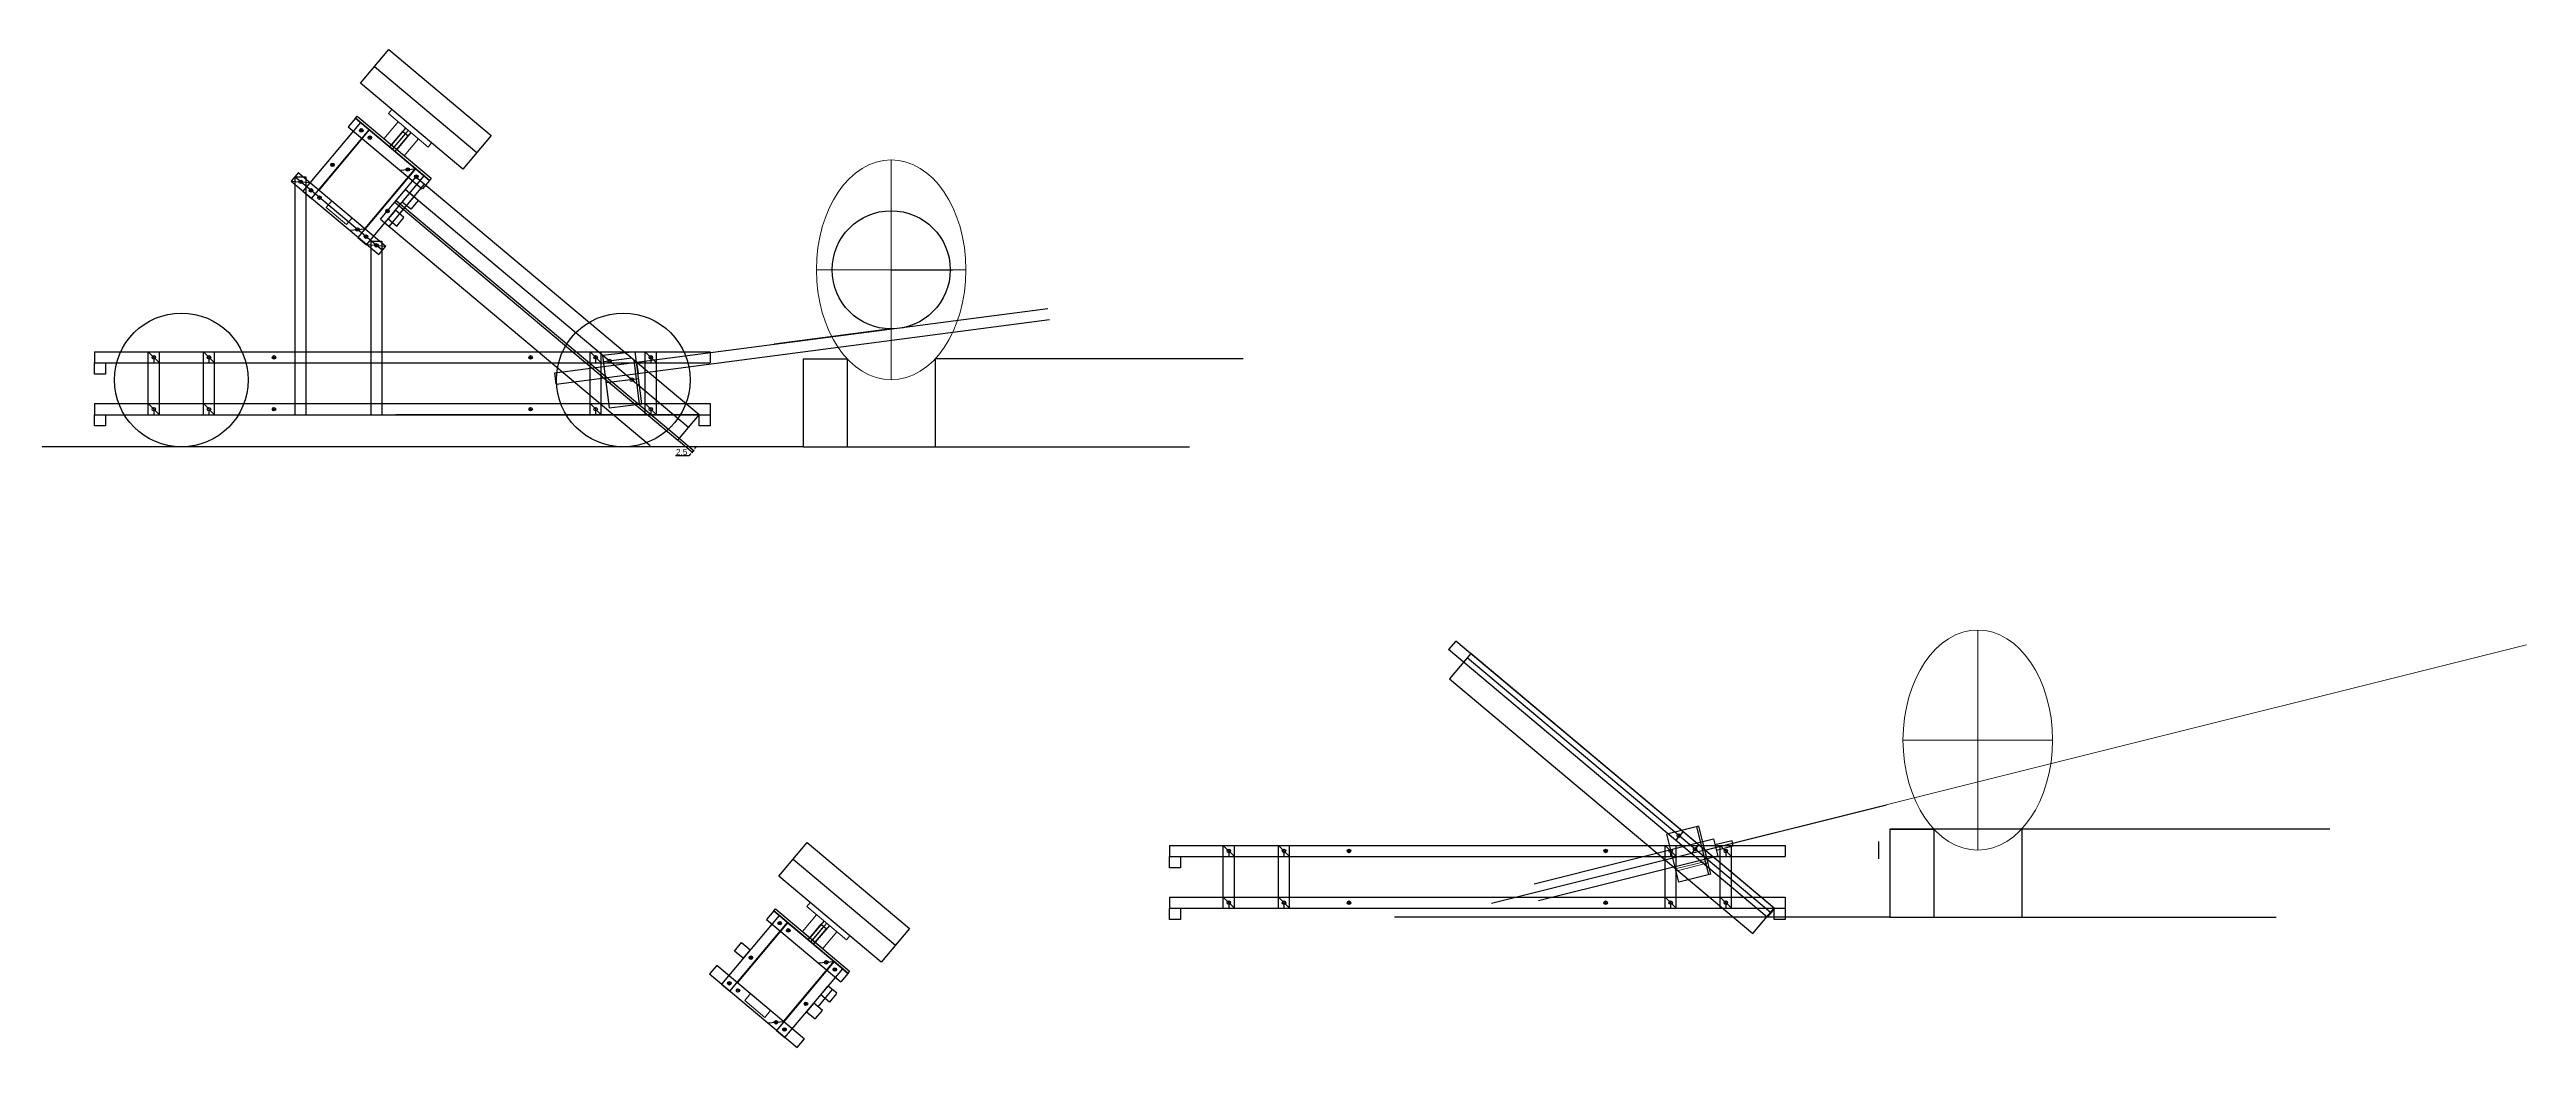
# Model space of a CAD drawing. Header units: millimetres. Extents: x -15418 to 43885, y -27590 to 23052.
# Drawn here: x 35011 to 37826, y -3567 to -2434 of the extents above; entities that cross this region are included whole.
import ezdxf

# ---------------------------------------------------------------- set-up
doc = ezdxf.new("R2010")
doc.units = ezdxf.units.MM
doc.header["$LTSCALE"] = 0.5
doc.layers.get('0').update_dxf_attribs({"lineweight": 5})
doc.layers.get('Defpoints').update_dxf_attribs({"color": 4})
for name, color, linetype in [('Layer1', 1, 'Continuous'), ('Layer2', 2, 'Continuous'), ('Layer3', 9, 'Continuous')]:
    doc.layers.add(name, color=color, linetype=linetype)
doc.layers.add('Layer5', color=51, linetype='Continuous', lineweight=5)
doc.layers.add('Layer9', color=3, linetype='Continuous', lineweight=5)
doc.dimstyles.new('ISO-25', dxfattribs={"dimtxt": 7, "dimasz": 3, "dimexe": 1, "dimexo": 1, "dimgap": 1, "dimtad": 1, "dimtoh": 1, "dimdec": 3, "dimdsep": 46, "dimtxsty": 'Standard', "dimcen": 2.5, "dimadec": 0, "dimazin": 0, "dimtfac": 1, "dimtdec": 3, "dimtmove": 0, "dimatfit": 3, "dimfxl": 1, "dimarcsym": 1})

# ---------------------------------------------------------------- blocks, each defined once
blk = doc.blocks.new('*D104')
at = {"layer": 'Defpoints', "color": 0, "transparency": 16777216}
for p in [(35725.3, -2877.3), (35726.9, -2875.4), (35741.4, -2890.9)]:
    blk.add_point(p, dxfattribs=at)
at = {"layer": 'Layer1', "color": 0, "lineweight": -2, "transparency": 16777216}
for p, q in [((35737.6, -2895.5), (35722.6, -2895.5)), ((35726, -2878), (35742.2, -2891.5)), ((35727.6, -2876.1), (35743.8, -2889.6)), ((35739.5, -2893.2), (35737.6, -2895.5)), ((35743, -2889), (35741.4, -2890.9)), ((35745, -2886.7), (35746.9, -2884.4))]:
    blk.add_line(p, q, dxfattribs=at)
at = {"layer": 'Layer1', "color": 0, "transparency": 16777216}
for points in [[(35739.1, -2892.9), (35739.9, -2893.5), (35741.4, -2890.9)], [(35744.6, -2886.4), (35745.3, -2887), (35743, -2889)]]:
    blk.add_solid(points, dxfattribs=at)
at = {"layer": 'Layer1', "color": 0, "transparency": 16777216, "insert": (35729.6, -2891), "char_height": 7, "attachment_point": 5}
blk.add_mtext('2.5', dxfattribs=at)

msp = doc.modelspace()

# ---------------------------------------------------------------- linework, layer by layer
at = {"transparency": 33554661}
for p, q in [((35396.2256, -2506.6238), (35400.0823, -2502.0275)), ((35400.0823, -2502.0275), (35445.2789, -2539.952)), ((35374.7803, -2525.1805), (35317.5722, -2593.3584)), ((35407.3332, -2515.9442), (35391.2635, -2535.0953)), ((35441.4222, -2544.5483), (35396.2256, -2506.6238)), ((35418.8239, -2525.586), (35402.7542, -2544.7371)), ((35414.2448, -2554.379), (35391.2635, -2535.0953)), ((35430.3145, -2535.2278), (35414.2448, -2554.379)), ((35445.2789, -2539.952), (35441.4222, -2544.5483)), ((35369.6632, -2637.068), (35426.8713, -2568.8901)), ((35317.5722, -2593.3584), (35369.6632, -2637.068)), ((35332.127, -2605.5714), (35325.667, -2613.2702)), ((35325.667, -2613.2702), (35348.6484, -2632.5538)), ((35355.1084, -2624.855), (35332.127, -2605.5714)), ((35348.6484, -2632.5538), (35355.1084, -2624.855)), ((36690.7429, -3393.7322), (37826.4531, -3109.8348)), ((35871.8551, -3407.212), (35875.7118, -3402.6157)), ((35875.7118, -3402.6157), (35920.9084, -3440.5402)), ((35850.4098, -3425.7687), (35793.2017, -3493.9466)), ((35882.9627, -3416.5324), (35866.893, -3435.6835)), ((35917.0517, -3445.1365), (35871.8551, -3407.212)), ((35894.4534, -3426.1742), (35878.3837, -3445.3253)), ((35889.8744, -3454.9671), (35866.893, -3435.6835)), ((35905.9441, -3435.816), (35889.8744, -3454.9671)), ((35920.9084, -3440.5402), (35917.0517, -3445.1365)), ((35845.2928, -3537.6562), (35902.5009, -3469.4782)), ((35793.2017, -3493.9466), (35845.2928, -3537.6562)), ((35807.7566, -3506.1596), (35801.2966, -3513.8583)), ((35801.2966, -3513.8583), (35824.2779, -3533.142)), ((35830.7379, -3525.4432), (35807.7566, -3506.1596)), ((35824.2779, -3533.142), (35830.7379, -3525.4432))]:
    msp.add_line(p, q, dxfattribs=at)
at = {"layer": 'Layer1', "transparency": 33554661}
for p, q in [((35364.4612, -2472.1379), (35396.6006, -2433.8357)), ((35396.6006, -2433.8357), (35513.0393, -2531.5394)), ((35480.9, -2569.8416), (35364.4612, -2472.1379)), ((35380.5309, -2452.9868), (35496.9697, -2550.6905)), ((35364.6685, -2516.6957), (35299.1042, -2594.8322)), ((35308.8329, -2602.9956), (35374.3973, -2524.8591)), ((35358.6934, -2511.682), (35350.53, -2521.4107)), ((35350.53, -2521.4107), (35434.7949, -2592.1174)), ((35358.6934, -2511.682), (35360.6217, -2509.3838)), ((35442.9583, -2582.3886), (35358.6934, -2511.682)), ((35358.6934, -2511.682), (35442.9583, -2582.3886)), ((35369.1116, -2520.4239), (35359.3828, -2512.2605)), ((35360.6217, -2509.3838), (35444.8866, -2580.0905)), ((35367.4436, -2525.4675), (35363.4588, -2525.8161)), ((35366.9833, -2526.9274), (35363.9191, -2524.3562)), ((35364.1656, -2527.1739), (35366.7368, -2524.1097)), ((35374.3973, -2524.8591), (35364.6685, -2516.6957)), ((35365.6255, -2527.6342), (35365.2769, -2523.6494)), ((35369.1116, -2520.4239), (35378.8403, -2528.5873)), ((35377.1723, -2533.6309), (35373.1876, -2533.9795)), ((35374.7803, -2525.1805), (35426.8713, -2568.8901)), ((35375.0056, -2531.8128), (35375.3543, -2535.7976)), ((35397.7616, -2544.4641), (35412.5457, -2526.8451)), ((35400.8258, -2547.0353), (35415.6099, -2529.4163)), ((35403.89, -2549.6064), (35418.6741, -2531.9874)), ((35412.5457, -2526.8451), (35418.6741, -2531.9874)), ((35513.0393, -2531.5394), (35480.9, -2569.8416)), ((35397.7616, -2544.4641), (35403.89, -2549.6064)), ((35285.6614, -2583.1608), (35385.2472, -2666.7232)), ((35293.9378, -2573.5268), (35285.7743, -2583.2556)), ((35285.7743, -2583.2556), (35385.2472, -2666.7232)), ((35285.7743, -2583.2556), (35307.4604, -2584.8737)), ((35389.3289, -2661.8588), (35289.856, -2578.3912)), ((35290.2711, -2848.6038), (35290.2711, -2578.6038)), ((35302.9711, -2578.6038), (35290.2711, -2578.6038)), ((35293.8248, -2573.432), (35393.4106, -2656.9944)), ((35296.6174, -2582.0646), (35296.6174, -2586.0646)), ((35302.9711, -2848.6038), (35302.9711, -2578.6038)), ((35331.1369, -2563.4245), (35334.2011, -2565.9956)), ((35333.9546, -2563.178), (35331.3834, -2566.2421)), ((35427.2543, -2569.2114), (35361.69, -2647.348)), ((35371.4188, -2655.5114), (35436.9831, -2577.3748)), ((35387.4638, -2626.5108), (35427.6381, -2578.633)), ((35397.1926, -2634.6742), (35437.3668, -2586.7964)), ((35409.3622, -2570.7768), (35427.2543, -2569.2114)), ((35420.3006, -2569.8198), (35416.3159, -2570.1684)), ((35418.1339, -2568.0017), (35418.4826, -2571.9865)), ((35432.54, -2573.6467), (35422.8113, -2565.4833)), ((35430.0294, -2577.9832), (35426.0446, -2578.3318)), ((35426.5049, -2576.872), (35429.5691, -2579.4431)), ((35426.7514, -2579.6896), (35429.3226, -2576.6254)), ((35436.9831, -2577.3748), (35427.2543, -2569.2114)), ((35749.3767, -2848.6038), (35427.6381, -2578.633)), ((35428.2113, -2580.1499), (35427.8627, -2576.1651)), ((35432.54, -2573.6467), (35442.2688, -2581.8101)), ((35443.0585, -2582.4727), (35434.8951, -2592.2015)), ((35444.8866, -2580.0905), (35442.9583, -2582.3886)), ((35299.1042, -2594.8322), (35308.8329, -2602.9956)), ((35306.2507, -2593.994), (35310.2355, -2593.6454)), ((35309.7752, -2595.1053), (35306.711, -2592.5342)), ((35306.9575, -2595.3518), (35309.5287, -2592.2876)), ((35308.0688, -2591.8273), (35308.4174, -2595.8121)), ((35319.9642, -2601.8088), (35315.9795, -2602.1575)), ((35317.7975, -2599.9907), (35318.1462, -2603.9755)), ((35393.7228, -2615.9402), (35396.7869, -2618.5114)), ((35396.5404, -2615.6937), (35393.9693, -2618.7579)), ((35404.2009, -2616.4431), (35396.0375, -2626.1719)), ((35403.5335, -2607.3597), (35725.2722, -2877.3305)), ((35413.9297, -2624.6065), (35404.2009, -2616.4431)), ((35405.1405, -2605.4445), (35726.8792, -2875.4153)), ((35409.0653, -2620.5248), (35425.135, -2601.3737)), ((35412.1072, -2607.0208), (35420.2706, -2597.292)), ((35421.836, -2615.1842), (35412.1072, -2607.0208)), ((35737.3245, -2862.9671), (35415.5858, -2592.9963)), ((35430.1789, -2605.2414), (35420.4502, -2597.078)), ((35429.9994, -2605.4554), (35421.836, -2615.1842)), ((35352.1541, -2638.9548), (35370.0462, -2637.3894)), ((35363.0926, -2637.9978), (35359.1078, -2638.3464)), ((35360.9259, -2636.1797), (35361.2745, -2640.1645)), ((35368.8365, -2646.5098), (35372.8213, -2646.1612)), ((35369.2968, -2645.0499), (35372.361, -2647.6211)), ((35369.5434, -2647.8676), (35372.1145, -2644.8034)), ((35370.6546, -2644.3431), (35371.0032, -2648.3279)), ((35396.0375, -2626.1719), (35405.7663, -2634.3353)), ((35405.7663, -2634.3353), (35413.9297, -2624.6065)), ((35361.69, -2647.348), (35371.4188, -2655.5114)), ((35371.6116, -2655.2816), (35393.4106, -2656.9944)), ((35376.1611, -2651.6145), (35376.1611, -2848.6038)), ((35376.1611, -2651.6145), (35388.8611, -2651.6145)), ((35382.5111, -2654.138), (35382.5111, -2658.138)), ((35385.2472, -2666.7232), (35393.4106, -2656.9944)), ((35388.8611, -2651.6145), (35388.8611, -2848.6038)), ((35967.763, -2684.0176), (36037.763, -2684.0176)), ((35585.4796, -2801.1648), (36145.9378, -2727.8275)), ((35587.1273, -2813.7574), (36147.5856, -2740.4202)), ((35967.763, -2751.1421), (35834.8956, -2768.5281)), ((35123.2767, -2848.6038), (35123.2767, -2777.1538)), ((35123.2767, -2777.1538), (35135.9767, -2777.1538)), ((35129.6267, -2781.5038), (35129.6267, -2789.8538)), ((35129.6267, -2781.5038), (35129.6267, -2789.8538)), ((35135.9767, -2848.6038), (35135.9767, -2777.1538)), ((35185.9767, -2848.6038), (35185.9767, -2777.1538)), ((35185.9767, -2777.1538), (35198.6767, -2777.1538)), ((35192.3267, -2781.5038), (35192.3267, -2789.8538)), ((35192.3267, -2781.5038), (35192.3267, -2789.8538)), ((35198.6767, -2848.6038), (35198.6767, -2777.1538)), ((35259.8767, -2777.1538), (35272.5767, -2777.1538)), ((35264.2267, -2783.5038), (35268.2267, -2783.5038)), ((35266.2267, -2785.5038), (35266.2267, -2781.5038)), ((35551.5767, -2777.1538), (35564.2767, -2777.1538)), ((35555.9267, -2783.5038), (35559.9267, -2783.5038)), ((35557.9267, -2785.5038), (35557.9267, -2781.5038)), ((35625.4767, -2848.6038), (35625.4767, -2777.1538)), ((35625.4767, -2777.1538), (35638.1767, -2777.1538)), ((35631.8267, -2781.5038), (35631.8267, -2789.8538)), ((35631.8267, -2781.5038), (35631.8267, -2789.8538)), ((35638.1767, -2848.6038), (35638.1767, -2777.1538)), ((35676.8828, -2777.0361), (35639.7379, -2781.3606)), ((35639.7379, -2781.3606), (35647.0501, -2840.9133)), ((35672.9549, -2784.4783), (35640.6084, -2788.4499)), ((35678.3574, -2789.0115), (35665.4735, -2778.2006)), ((35681.7892, -2836.6479), (35675.6626, -2786.7503)), ((35684.2706, -2836.3432), (35676.8828, -2777.0361)), ((35688.1767, -2848.6038), (35688.1767, -2777.1538)), ((35688.1767, -2777.1538), (35700.8767, -2777.1538)), ((35694.5267, -2781.5038), (35694.5267, -2789.8538)), ((35694.5267, -2781.5038), (35694.5267, -2789.8538)), ((35700.8767, -2848.6038), (35700.8767, -2777.1538)), ((35867.763, -2785.1038), (35867.763, -2885.1038)), ((35867.763, -2785.1038), (35917.763, -2785.1038)), ((35917.763, -2785.1038), (35917.763, -2885.1038)), ((36367.763, -2785.1038), (36017.763, -2785.1038)), ((36017.763, -2785.1038), (36017.763, -2885.1038)), ((35062.0767, -2789.8538), (35074.7767, -2789.8538)), ((35062.0767, -2802.5538), (35062.0767, -2789.8538)), ((35074.7767, -2802.5538), (35062.0767, -2802.5538)), ((35074.7767, -2789.8538), (35074.7767, -2802.5538)), ((35123.2767, -2789.8538), (35135.9767, -2789.8538)), ((35185.9767, -2789.8538), (35198.6767, -2789.8538)), ((35259.8767, -2789.8538), (35272.5767, -2789.8538)), ((35551.5767, -2789.8538), (35564.2767, -2789.8538)), ((35587.1273, -2813.7574), (35585.4796, -2801.1648)), ((35680.7817, -2807.9286), (35643.5612, -2812.4987)), ((35678.3574, -2789.0115), (35680.0052, -2801.6041)), ((35129.6267, -2840.2538), (35129.6267, -2848.6038)), ((35192.3267, -2840.2538), (35192.3267, -2848.6038)), ((35259.8767, -2835.9038), (35272.5767, -2835.9038)), ((35264.2267, -2842.2538), (35268.2267, -2842.2538)), ((35266.2267, -2844.2538), (35266.2267, -2840.2538)), ((35551.5767, -2835.9038), (35564.2767, -2835.9038)), ((35555.9267, -2842.2538), (35559.9267, -2842.2538)), ((35557.9267, -2844.2538), (35557.9267, -2840.2538)), ((35631.8267, -2840.2538), (35631.8267, -2848.6038)), ((35647.0501, -2840.9133), (35684.2706, -2836.3432)), ((35694.5267, -2840.2538), (35694.5267, -2848.6038)), ((35062.0767, -2848.6038), (35074.7767, -2848.6038)), ((35062.0767, -2861.3038), (35062.0767, -2848.6038)), ((35074.7767, -2861.3038), (35062.0767, -2861.3038)), ((35074.7767, -2848.6038), (35074.7767, -2861.3038)), ((35123.2767, -2848.6038), (35135.9767, -2848.6038)), ((35185.9767, -2848.6038), (35198.6767, -2848.6038)), ((35259.8767, -2848.6038), (35272.5767, -2848.6038)), ((35290.2711, -2848.6038), (35302.9711, -2848.6038)), ((35376.1611, -2848.6038), (35388.8611, -2848.6038)), ((35749.3767, -2848.6038), (35404.6567, -2848.6038)), ((35551.5767, -2848.6038), (35564.2767, -2848.6038)), ((35625.4767, -2848.6038), (35638.1767, -2848.6038)), ((35688.1767, -2848.6038), (35700.8767, -2848.6038)), ((35725.2722, -2877.3305), (35749.3767, -2848.6038)), ((35749.3767, -2848.6038), (35762.0767, -2848.6038)), ((35749.3767, -2861.3038), (35749.3767, -2848.6038)), ((35762.0767, -2861.3038), (35749.3767, -2861.3038)), ((35762.0767, -2848.6038), (35762.0767, -2861.3038)), ((35867.763, -2885.1038), (34898.5689, -2885.1038)), ((35867.763, -2885.1038), (36306.9377, -2885.1038)), ((36609.4786, -3105.6515), (36601.3152, -3115.3803)), ((36963.4727, -3419.2665), (36601.3152, -3115.3803)), ((36626.5606, -3119.9851), (36602.4561, -3148.7118)), ((36971.6361, -3409.5378), (36609.4786, -3105.6515)), ((36967.1989, -3414.1039), (36622.4789, -3124.8495)), ((36971.2806, -3409.2395), (36626.5606, -3119.9851)), ((36602.4561, -3148.7118), (36947.1761, -3437.9662)), ((36892.6502, -3343.2607), (37098.9749, -3291.685)), ((36885.8589, -3316.0929), (36849.4784, -3325.187)), ((36897.0161, -3371.0349), (36883.4336, -3316.6991)), ((36899.4414, -3370.4286), (36885.8589, -3316.0929)), ((37152.7829, -3319.2665), (37102.7829, -3319.2665)), ((37102.7829, -3319.2665), (37102.7829, -3419.2665)), ((37102.7829, -3319.2665), (37152.7829, -3319.2665)), ((37152.7829, -3319.2665), (37152.7829, -3419.2665)), ((37252.7829, -3319.2665), (37152.7829, -3319.2665)), ((37602.7829, -3319.2665), (37252.7829, -3319.2665)), ((37252.7829, -3319.2665), (37252.7829, -3419.2665)), ((35840.0907, -3372.7261), (35872.2301, -3334.4239)), ((35872.2301, -3334.4239), (35988.6689, -3432.1276)), ((36345.1806, -3409.2395), (36345.1806, -3337.7895)), ((36345.1806, -3337.7895), (36357.8806, -3337.7895)), ((36351.5306, -3342.1395), (36351.5306, -3350.4895)), ((36351.5306, -3342.1395), (36351.5306, -3350.4895)), ((36357.8806, -3409.2395), (36357.8806, -3337.7895)), ((36407.8806, -3409.2395), (36407.8806, -3337.7895)), ((36407.8806, -3337.7895), (36420.5806, -3337.7895)), ((36414.2306, -3342.1395), (36414.2306, -3350.4895)), ((36414.2306, -3342.1395), (36414.2306, -3350.4895)), ((36420.5806, -3409.2395), (36420.5806, -3337.7895)), ((36481.7806, -3337.7895), (36494.4806, -3337.7895)), ((36486.1306, -3344.1395), (36490.1306, -3344.1395)), ((36488.1306, -3346.1395), (36488.1306, -3342.1395)), ((36892.6502, -3343.2607), (36650.113, -3403.8886)), ((36773.4806, -3337.7895), (36786.1806, -3337.7895)), ((36777.8306, -3344.1395), (36781.8306, -3344.1395)), ((36779.8306, -3346.1395), (36779.8306, -3342.1395)), ((36847.3806, -3409.2395), (36847.3806, -3337.7895)), ((36847.3806, -3337.7895), (36860.0806, -3337.7895)), ((36863.0609, -3379.5228), (36849.4784, -3325.187)), ((36853.7306, -3342.1395), (36853.7306, -3350.4895)), ((36853.7306, -3342.1395), (36853.7306, -3350.4895)), ((36867.6776, -3322.3063), (36859.5142, -3332.035)), ((36860.0806, -3409.2395), (36860.0806, -3337.7895)), ((36885.4837, -3337.2473), (36877.3203, -3346.9761)), ((36910.0806, -3409.2395), (36910.0806, -3337.7895)), ((36910.0806, -3337.7895), (36922.7806, -3337.7895)), ((36916.4306, -3342.1395), (36916.4306, -3350.4895)), ((36916.4306, -3342.1395), (36916.4306, -3350.4895)), ((36922.7806, -3409.2395), (36922.7806, -3337.7895)), ((35956.5295, -3470.4298), (35840.0907, -3372.7261)), ((35856.1604, -3353.575), (35972.5992, -3451.2787)), ((36283.9806, -3350.4895), (36296.6806, -3350.4895)), ((36283.9806, -3363.1895), (36283.9806, -3350.4895)), ((36296.6806, -3363.1895), (36283.9806, -3363.1895)), ((36296.6806, -3350.4895), (36296.6806, -3363.1895)), ((36345.1806, -3350.4895), (36357.8806, -3350.4895)), ((36407.8806, -3350.4895), (36420.5806, -3350.4895)), ((36481.7806, -3350.4895), (36494.4806, -3350.4895)), ((36773.4806, -3350.4895), (36786.1806, -3350.4895)), ((36899.4414, -3370.4286), (36863.0609, -3379.5228)), ((36351.5306, -3400.8895), (36351.5306, -3409.2395)), ((36414.2306, -3400.8895), (36414.2306, -3409.2395)), ((36481.7806, -3396.5395), (36494.4806, -3396.5395)), ((36486.1306, -3402.8895), (36490.1306, -3402.8895)), ((36488.1306, -3404.8895), (36488.1306, -3400.8895)), ((36773.4806, -3396.5395), (36786.1806, -3396.5395)), ((36777.8306, -3402.8895), (36781.8306, -3402.8895)), ((36779.8306, -3404.8895), (36779.8306, -3400.8895)), ((36853.7306, -3400.8895), (36853.7306, -3409.2395)), ((36916.4306, -3400.8895), (36916.4306, -3409.2395)), ((36971.6361, -3409.5378), (36948.6548, -3390.2541)), ((35840.298, -3417.2839), (35774.7337, -3495.4204)), ((35784.4625, -3503.5838), (35850.0268, -3425.4473)), ((35834.3229, -3412.2701), (35826.1595, -3421.9989)), ((35826.1595, -3421.9989), (35910.4244, -3492.7055)), ((35834.3229, -3412.2701), (35836.2513, -3409.972)), ((35918.5878, -3482.9768), (35834.3229, -3412.2701)), ((35834.3229, -3412.2701), (35918.5878, -3482.9768)), ((35844.7411, -3421.0121), (35835.0123, -3412.8487)), ((35836.2513, -3409.972), (35920.5161, -3480.6786)), ((35843.0731, -3426.0557), (35839.0883, -3426.4043)), ((35842.6128, -3427.5155), (35839.5486, -3424.9444)), ((35839.7951, -3427.7621), (35842.3663, -3424.6979)), ((35850.0268, -3425.4473), (35840.298, -3417.2839)), ((35841.255, -3428.2224), (35840.9064, -3424.2376)), ((35844.7411, -3421.0121), (35854.4699, -3429.1755)), ((35852.8019, -3434.2191), (35848.8171, -3434.5677)), ((35850.4098, -3425.7687), (35902.5009, -3469.4782)), ((35850.6352, -3432.401), (35850.9838, -3436.3858)), ((35873.3912, -3445.0523), (35888.1753, -3427.4333)), ((35876.4553, -3447.6235), (35891.2395, -3430.0044)), ((35879.5195, -3450.1946), (35894.3036, -3432.5756)), ((35888.1753, -3427.4333), (35894.3036, -3432.5756)), ((35988.6689, -3432.1276), (35956.5295, -3470.4298)), ((36283.9806, -3409.2395), (36296.6806, -3409.2395)), ((36283.9806, -3421.9395), (36283.9806, -3409.2395)), ((36296.6806, -3421.9395), (36283.9806, -3421.9395)), ((36296.6806, -3409.2395), (36296.6806, -3421.9395)), ((36345.1806, -3409.2395), (36357.8806, -3409.2395)), ((36407.8806, -3409.2395), (36420.5806, -3409.2395)), ((36481.7806, -3409.2395), (36494.4806, -3409.2395)), ((37102.7829, -3419.2665), (36539.9889, -3419.2665)), ((36773.4806, -3409.2395), (36786.1806, -3409.2395)), ((36847.3806, -3409.2395), (36860.0806, -3409.2395)), ((36910.0806, -3409.2395), (36922.7806, -3409.2395)), ((36947.1761, -3437.9662), (36971.2806, -3409.2395)), ((36971.6361, -3409.5378), (36963.4727, -3419.2665)), ((36971.2806, -3409.2395), (36983.9806, -3409.2395)), ((36971.2806, -3421.9395), (36971.2806, -3409.2395)), ((36983.9806, -3421.9395), (36971.2806, -3421.9395)), ((36983.9806, -3409.2395), (36983.9806, -3421.9395)), ((37102.7829, -3419.2665), (37541.9576, -3419.2665)), ((35789.6237, -3457.9175), (35797.7871, -3448.1887)), ((35799.3525, -3466.0809), (35789.6237, -3457.9175)), ((35797.7871, -3448.1887), (35807.5159, -3456.3522)), ((35807.5159, -3456.3522), (35799.3525, -3466.0809)), ((35873.3912, -3445.0523), (35879.5195, -3450.1946)), ((35761.291, -3483.749), (35860.8767, -3567.3114)), ((35769.5673, -3474.115), (35761.4039, -3483.8437)), ((35761.4039, -3483.8437), (35860.8767, -3567.3114)), ((35769.4544, -3474.0202), (35869.0401, -3557.5826)), ((35806.7665, -3464.0127), (35809.8306, -3466.5838)), ((35809.5841, -3463.7661), (35807.013, -3466.8303)), ((35902.8839, -3469.7996), (35837.3195, -3547.9362)), ((35847.0483, -3556.0996), (35912.6126, -3477.963)), ((35884.9917, -3471.365), (35902.8839, -3469.7996)), ((35895.9302, -3470.408), (35891.9454, -3470.7566)), ((35893.7635, -3468.5899), (35894.1121, -3472.5747)), ((35908.1696, -3474.2349), (35898.4408, -3466.0715)), ((35905.6589, -3478.5714), (35901.6742, -3478.92)), ((35902.1345, -3477.4601), (35905.1986, -3480.0313)), ((35902.381, -3480.2778), (35904.9521, -3477.2136)), ((35912.6126, -3477.963), (35902.8839, -3469.7996)), ((35903.8409, -3480.7381), (35903.4922, -3476.7533)), ((35908.1696, -3474.2349), (35917.8983, -3482.3983)), ((35918.688, -3483.0609), (35910.5246, -3492.7897)), ((35920.5161, -3480.6786), (35918.5878, -3482.9768)), ((35774.7337, -3495.4204), (35784.4625, -3503.5838)), ((35781.8802, -3494.5822), (35785.865, -3494.2336)), ((35785.4047, -3495.6935), (35782.3405, -3493.1223)), ((35782.5871, -3495.94), (35785.1582, -3492.8758)), ((35783.6983, -3492.4155), (35784.0469, -3496.4003)), ((35795.5938, -3502.397), (35791.609, -3502.7456)), ((35793.4271, -3500.5789), (35793.7757, -3504.5637)), ((35869.3523, -3516.5284), (35872.4165, -3519.0996)), ((35872.17, -3516.2819), (35869.5988, -3519.3461)), ((35879.8305, -3517.0313), (35871.6671, -3526.7601)), ((35889.5592, -3525.1947), (35879.8305, -3517.0313)), ((35884.6949, -3521.113), (35900.7645, -3501.9619)), ((35887.7368, -3507.609), (35895.9002, -3497.8802)), ((35897.4655, -3515.7724), (35887.7368, -3507.609)), ((35905.8085, -3505.8296), (35896.0797, -3497.6662)), ((35905.6289, -3506.0436), (35897.4655, -3515.7724)), ((35827.7836, -3539.5429), (35845.6758, -3537.9776)), ((35838.7221, -3538.586), (35834.7373, -3538.9346)), ((35836.5554, -3536.7679), (35836.904, -3540.7527)), ((35844.4661, -3547.098), (35848.4508, -3546.7494)), ((35844.9264, -3545.6381), (35847.9905, -3548.2092)), ((35845.1729, -3548.4558), (35847.744, -3545.3916)), ((35846.2841, -3544.9313), (35846.6328, -3548.9161)), ((35871.6671, -3526.7601), (35881.3958, -3534.9235)), ((35881.3958, -3534.9235), (35889.5592, -3525.1947)), ((35837.3195, -3547.9362), (35847.0483, -3556.0996)), ((35860.8767, -3567.3114), (35869.0401, -3557.5826))]:
    msp.add_line(p, q, dxfattribs=at)
for centre, radius in [((35365.4512, -2525.6418), 2), ((35365.4512, -2525.6418), 2), ((35375.18, -2533.8052), 2), ((35296.6174, -2584.0646), 2), ((35332.669, -2564.71), 2), ((35418.3083, -2569.9941), 2), ((35428.037, -2578.1575), 2), ((35428.037, -2578.1575), 2), ((35308.2431, -2593.8197), 2), ((35308.2431, -2593.8197), 2), ((35317.9719, -2601.9831), 2), ((35395.2549, -2617.2258), 2), ((35967.763, -2684.0176), 67.1245), ((35361.1002, -2638.1721), 2), ((35370.8289, -2646.3355), 2), ((35370.8289, -2646.3355), 2), ((35382.5111, -2656.138), 2), ((35266.2267, -2783.5038), 2), ((35557.9267, -2783.5038), 2), ((35647.5086, -2787.6027), 2), ((35672.8873, -2808.8979), 2), ((35266.2267, -2842.2538), 2), ((35557.9267, -2842.2538), 2), ((36488.1306, -3344.1395), 2), ((36779.8306, -3344.1395), 2), ((36863.0169, -3326.6848), 2), ((36881.402, -3342.1117), 2), ((36488.1306, -3402.8895), 2), ((36779.8306, -3402.8895), 2), ((35841.0807, -3426.23), 2), ((35841.0807, -3426.23), 2), ((35850.8095, -3434.3934), 2), ((35808.2986, -3465.2982), 2), ((35893.9378, -3470.5823), 2), ((35903.6666, -3478.7457), 2), ((35903.6666, -3478.7457), 2), ((35783.8726, -3494.4079), 2), ((35783.8726, -3494.4079), 2), ((35793.6014, -3502.5713), 2), ((35870.8844, -3517.814), 2), ((35836.7297, -3538.7603), 2), ((35846.4585, -3546.9237), 2), ((35846.4585, -3546.9237), 2)]:
    msp.add_circle(centre, radius, dxfattribs=at)
at = {"layer": 'Layer2', "transparency": 33554661}
for p, q in [((35415.7597, -2523.0149), (35399.69, -2542.166)), ((35421.888, -2528.1572), (35405.8184, -2547.3083)), ((35387.4638, -2626.5108), (35693.8816, -2883.6258)), ((36698.6207, -3381.4552), (36902.3519, -3330.5279)), ((36907.2022, -3349.9308), (36703.471, -3400.8582)), ((36902.3519, -3330.5279), (36907.2022, -3349.9308)), ((36923.4525, -3332.4687), (36904.0495, -3337.3189)), ((36905.5046, -3343.1398), (36924.9075, -3338.2896)), ((36924.9075, -3338.2896), (36923.4525, -3332.4687)), ((37090.1502, -3333.2607), (37090.1502, -3353.2607)), ((35891.3892, -3423.6031), (35875.3195, -3442.7542)), ((35897.5176, -3428.7454), (35881.4479, -3447.8965))]:
    msp.add_line(p, q, dxfattribs=at)
at = {"layer": 'Layer3', "transparency": 33554661}
for p, q in [((35062.0767, -2777.1538), (35762.0767, -2777.1538)), ((35062.0767, -2777.1538), (35062.0767, -2789.8538)), ((35123.2767, -2777.1538), (35135.9767, -2789.8538)), ((35123.2767, -2777.1538), (35135.9767, -2789.8538)), ((35185.9767, -2777.1538), (35198.6767, -2789.8538)), ((35185.9767, -2777.1538), (35198.6767, -2789.8538)), ((35185.9767, -2777.1538), (35198.6767, -2789.8538)), ((35185.9767, -2777.1538), (35198.6767, -2789.8538)), ((35625.4767, -2777.1538), (35638.1767, -2789.8538)), ((35625.4767, -2777.1538), (35638.1767, -2789.8538)), ((35688.1767, -2777.1538), (35700.8767, -2789.8538)), ((35688.1767, -2777.1538), (35700.8767, -2789.8538)), ((35762.0767, -2777.1538), (35762.0767, -2789.8538)), ((35062.0767, -2789.8538), (35762.0767, -2789.8538)), ((35062.0767, -2835.9038), (35762.0767, -2835.9038)), ((35062.0767, -2835.9038), (35062.0767, -2848.6038)), ((35123.2767, -2835.9038), (35135.9767, -2848.6038)), ((35185.9767, -2835.9038), (35198.6767, -2848.6038)), ((35185.9767, -2835.9038), (35198.6767, -2848.6038)), ((35625.4767, -2835.9038), (35638.1767, -2848.6038)), ((35688.1767, -2835.9038), (35700.8767, -2848.6038)), ((35762.0767, -2835.9038), (35762.0767, -2848.6038)), ((35062.0767, -2848.6038), (35762.0767, -2848.6038)), ((36283.9806, -3337.7895), (36983.9806, -3337.7895)), ((36283.9806, -3337.7895), (36283.9806, -3350.4895)), ((36345.1806, -3337.7895), (36357.8806, -3350.4895)), ((36345.1806, -3337.7895), (36357.8806, -3350.4895)), ((36407.8806, -3337.7895), (36420.5806, -3350.4895)), ((36407.8806, -3337.7895), (36420.5806, -3350.4895)), ((36407.8806, -3337.7895), (36420.5806, -3350.4895)), ((36407.8806, -3337.7895), (36420.5806, -3350.4895)), ((36847.3806, -3337.7895), (36860.0806, -3350.4895)), ((36847.3806, -3337.7895), (36860.0806, -3350.4895)), ((36910.0806, -3337.7895), (36922.7806, -3350.4895)), ((36910.0806, -3337.7895), (36922.7806, -3350.4895)), ((36983.9806, -3337.7895), (36983.9806, -3350.4895)), ((36283.9806, -3350.4895), (36983.9806, -3350.4895)), ((36283.9806, -3396.5395), (36983.9806, -3396.5395)), ((36283.9806, -3396.5395), (36283.9806, -3409.2395)), ((36345.1806, -3396.5395), (36357.8806, -3409.2395)), ((36407.8806, -3396.5395), (36420.5806, -3409.2395)), ((36407.8806, -3396.5395), (36420.5806, -3409.2395)), ((36847.3806, -3396.5395), (36860.0806, -3409.2395)), ((36910.0806, -3396.5395), (36922.7806, -3409.2395)), ((36983.9806, -3396.5395), (36983.9806, -3409.2395)), ((36283.9806, -3409.2395), (36983.9806, -3409.2395))]:
    msp.add_line(p, q, dxfattribs=at)
for centre, radius in [((35160.9767, -2809.1038), 76), ((35663.1767, -2809.1038), 76), ((35129.6267, -2783.5038), 2), ((35129.6267, -2783.5038), 2), ((35192.3267, -2783.5038), 2), ((35192.3267, -2783.5038), 2), ((35631.8267, -2783.5038), 2), ((35631.8267, -2783.5038), 2), ((35694.5267, -2783.5038), 2), ((35694.5267, -2783.5038), 2), ((35129.6267, -2842.2538), 2), ((35192.3267, -2842.2538), 2), ((35631.8267, -2842.2538), 2), ((35694.5267, -2842.2538), 2), ((36351.5306, -3344.1395), 2), ((36351.5306, -3344.1395), 2), ((36414.2306, -3344.1395), 2), ((36414.2306, -3344.1395), 2), ((36853.7306, -3344.1395), 2), ((36853.7306, -3344.1395), 2), ((36881.402, -3342.1117), 2), ((36916.4306, -3344.1395), 2), ((36916.4306, -3344.1395), 2), ((36351.5306, -3402.8895), 2), ((36414.2306, -3402.8895), 2), ((36853.7306, -3402.8895), 2), ((36916.4306, -3402.8895), 2)]:
    msp.add_circle(centre, radius, dxfattribs=at)
at = {"layer": 'Layer5', "transparency": 33554661}
for p, q in [((35967.763, -2809.0176), (35967.763, -2559.0176)), ((35967.763, -2684.0176), (35882.763, -2684.0176)), ((35967.763, -2684.0176), (36052.763, -2684.0176)), ((37202.7829, -3343.1803), (37202.7829, -3093.1803)), ((37202.7829, -3218.1803), (37117.7829, -3218.1803)), ((37202.7829, -3218.1803), (37287.7829, -3218.1803))]:
    msp.add_line(p, q, dxfattribs=at)
for centre in [(35967.763, -2684.0176), (37202.7829, -3218.1803)]:
    msp.add_ellipse(centre, major_axis=(0, -125), ratio=0.68, dxfattribs=at)
at = {"layer": 'Layer9', "transparency": 33554661}
for p, q in [((36893.2562, -3355.9939), (36884.6471, -3321.5536)), ((36887.0724, -3320.9473), (36896.2879, -3357.813)), ((36858.8159, -3364.603), (36893.2562, -3355.9939)), ((36896.2879, -3357.813), (36859.4222, -3367.0284))]:
    msp.add_line(p, q, dxfattribs=at)

# ---------------------------------------------------------------- dimensions: what is measured, and where the dimension line sits
at = {"layer": 'Layer1', "transparency": 33554661}
dim = msp.add_aligned_dim(p1=(35726.8792, -2875.4153), p2=(35725.2722, -2877.3305), distance=21.0894, dimstyle='ISO-25', dxfattribs=at)
dim.commit()
dim.dimension.update_dxf_attribs({"geometry": '*D104', "text_midpoint": (35729.5709, -2890.9827)})

doc.saveas('drawing.dxf')
